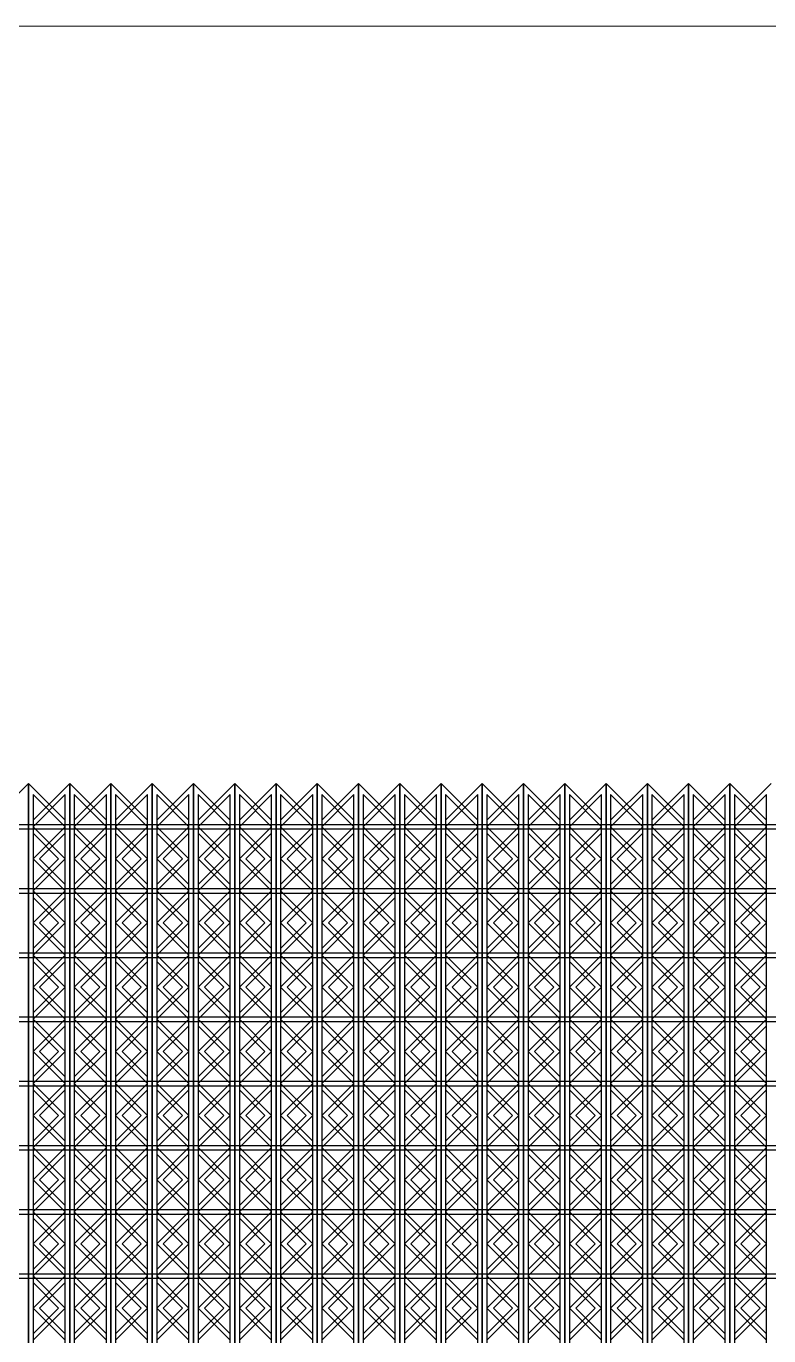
# Model space of a CAD drawing. Header units: millimetres. Extents: x 4404 to 35754, y 4815 to 12820.
# Drawn here: x 4818 to 5223, y 7310 to 8024 of the extents above; entities that cross this region are included whole.
import ezdxf

# ---------------------------------------------------------------- set-up
doc = ezdxf.new("R2010")
doc.units = ezdxf.units.MM
doc.layers.add('3d', color=220, linetype='Continuous')
doc.layers.add('naming', color=102, linetype='Continuous', lineweight=20)

msp = doc.modelspace()

# ---------------------------------------------------------------- linework, layer by layer
at = {"layer": '3d'}
for p, q in [((4819.3, 7611.56), (4819.3, 6654.49)), ((4819.3, 6654.49), (4819.3, 7611.56)), ((4821.8, 7605.53), (4821.8, 6660.53)), ((4839.3, 6660.47), (4839.3, 7605.53)), ((4841.8, 7611.56), (4841.8, 6654.49)), ((4841.8, 6654.49), (4841.8, 7611.56)), ((4844.3, 7605.53), (4844.3, 6660.53)), ((4861.8, 6660.47), (4861.8, 7605.53)), ((4864.3, 7611.56), (4864.3, 6654.49)), ((4864.3, 6654.49), (4864.3, 7611.56)), ((4866.8, 7605.53), (4866.8, 6660.53)), ((4884.3, 6660.47), (4884.3, 7605.53)), ((4886.8, 7611.56), (4886.8, 6654.49)), ((4886.8, 6654.49), (4886.8, 7611.56)), ((4889.3, 7605.53), (4889.3, 6660.53)), ((4906.8, 6660.47), (4906.8, 7605.53)), ((4909.3, 7611.56), (4909.3, 6654.49)), ((4909.3, 6654.49), (4909.3, 7611.56)), ((4911.8, 7605.53), (4911.8, 6660.53)), ((4929.3, 6660.47), (4929.3, 7605.53)), ((4931.8, 7611.56), (4931.8, 6654.49)), ((4931.8, 6654.49), (4931.8, 7611.56)), ((4934.3, 7605.53), (4934.3, 6660.53)), ((4951.8, 6660.47), (4951.8, 7605.53)), ((4954.3, 7611.56), (4954.3, 6654.49)), ((4954.3, 6654.49), (4954.3, 7611.56)), ((4956.8, 7605.53), (4956.8, 6660.53)), ((4974.3, 6660.47), (4974.3, 7605.53)), ((4976.8, 7611.56), (4976.8, 6654.49)), ((4976.8, 6654.49), (4976.8, 7611.56)), ((4979.3, 7605.53), (4979.3, 6660.53)), ((4996.8, 6660.47), (4996.8, 7605.53)), ((4999.3, 7611.56), (4999.3, 6654.49)), ((4999.3, 6654.49), (4999.3, 7611.56)), ((5001.8, 7605.53), (5001.8, 6660.53)), ((5019.3, 6660.47), (5019.3, 7605.53)), ((5021.8, 7611.56), (5021.8, 6654.49)), ((5021.8, 6654.49), (5021.8, 7611.56)), ((5024.3, 7605.53), (5024.3, 6660.53)), ((5041.8, 6660.47), (5041.8, 7605.53)), ((5044.3, 7611.56), (5044.3, 6654.49)), ((5044.3, 6654.49), (5044.3, 7611.56)), ((5046.8, 7605.53), (5046.8, 6660.53)), ((5064.3, 6660.47), (5064.3, 7605.53)), ((5066.8, 7611.56), (5066.8, 6654.49)), ((5066.8, 6654.49), (5066.8, 7611.56)), ((5069.3, 7605.53), (5069.3, 6660.53)), ((5086.8, 6660.47), (5086.8, 7605.53)), ((5089.3, 7611.56), (5089.3, 6654.49)), ((5089.3, 6654.49), (5089.3, 7611.56)), ((5091.8, 7605.53), (5091.8, 6660.53)), ((5109.3, 6660.47), (5109.3, 7605.53)), ((5111.8, 7611.56), (5111.8, 6654.49)), ((5111.8, 6654.49), (5111.8, 7611.56)), ((5114.3, 7605.53), (5114.3, 6660.53)), ((5131.8, 6660.47), (5131.8, 7605.53)), ((5134.3, 7611.56), (5134.3, 6654.49)), ((5134.3, 6654.49), (5134.3, 7611.56)), ((5136.8, 7605.53), (5136.8, 6660.53)), ((5154.3, 6660.47), (5154.3, 7605.53)), ((5156.8, 7611.56), (5156.8, 6654.49)), ((5156.8, 6654.49), (5156.8, 7611.56)), ((5159.3, 7605.53), (5159.3, 6660.53)), ((5176.8, 6660.47), (5176.8, 7605.53)), ((5179.3, 7611.56), (5179.3, 6654.49)), ((5179.3, 6654.49), (5179.3, 7611.56)), ((5181.8, 7605.53), (5181.8, 6660.53)), ((5199.3, 6660.47), (5199.3, 7605.53)), ((5201.8, 7611.56), (5201.8, 6654.49)), ((5201.8, 6654.49), (5201.8, 7611.56)), ((5204.3, 7605.53), (5204.3, 6660.53)), ((5221.8, 6660.47), (5221.8, 7605.53)), ((4664.3, 7589.27), (5764.3, 7589.27)), ((4664.3, 7586.77), (5764.3, 7586.77)), ((4664.3, 7554.27), (5764.3, 7554.27)), ((4664.3, 7551.77), (5764.3, 7551.77)), ((4664.3, 7519.27), (5764.3, 7519.27)), ((4664.3, 7519.27), (5764.3, 7519.27)), ((4664.3, 7516.77), (5764.3, 7516.77)), ((4664.3, 7484.27), (5764.3, 7484.27)), ((4664.3, 7484.27), (5764.3, 7484.27)), ((4664.3, 7481.77), (5764.3, 7481.77)), ((4664.3, 7449.27), (5764.3, 7449.27)), ((4664.3, 7449.27), (5764.3, 7449.27)), ((4664.3, 7446.77), (5764.3, 7446.77)), ((4664.3, 7446.77), (5764.3, 7446.77)), ((4664.3, 7414.27), (5764.3, 7414.27)), ((4664.3, 7411.77), (5764.3, 7411.77)), ((4664.3, 7379.27), (5764.3, 7379.27)), ((4664.3, 7376.77), (5764.3, 7376.77)), ((4664.3, 7344.27), (5764.3, 7344.27)), ((4664.3, 7341.77), (5764.3, 7341.77))]:
    msp.add_line(p, q, dxfattribs=at)
for points in [[(4819.3, 7611.56), (4799.3, 7591.56)], [(4819.3, 7611.56), (4839.3, 7591.56)], [(4841.8, 7611.56), (4821.8, 7591.56)], [(4821.8, 7605.53), (4839.3, 7588.03), (4821.8, 7570.53), (4839.3, 7553.03), (4821.8, 7535.53), (4839.3, 7518.03), (4821.8, 7500.53), (4839.3, 7483.03), (4821.8, 7465.53), (4839.3, 7448.03), (4821.8, 7430.53), (4839.3, 7413.03), (4821.8, 7395.53), (4839.3, 7378.03), (4821.8, 7360.53), (4839.3, 7343.03), (4821.8, 7325.53), (4839.3, 7308.03)], [(4839.3, 7605.53), (4821.8, 7588.03), (4839.3, 7570.53), (4821.8, 7553.03), (4839.3, 7535.53), (4821.8, 7518.03), (4839.3, 7500.53), (4821.8, 7483.03), (4839.3, 7465.53), (4821.8, 7448.03), (4839.3, 7430.53), (4821.8, 7413.03), (4839.3, 7395.53), (4821.8, 7378.03), (4839.3, 7360.53), (4821.8, 7343.03), (4839.3, 7325.53), (4821.8, 7308.03)], [(4841.8, 7611.56), (4861.8, 7591.56)], [(4864.3, 7611.56), (4844.3, 7591.56)], [(4844.3, 7605.53), (4861.8, 7588.03), (4844.3, 7570.53), (4861.8, 7553.03), (4844.3, 7535.53), (4861.8, 7518.03), (4844.3, 7500.53), (4861.8, 7483.03), (4844.3, 7465.53), (4861.8, 7448.03), (4844.3, 7430.53), (4861.8, 7413.03), (4844.3, 7395.53), (4861.8, 7378.03), (4844.3, 7360.53), (4861.8, 7343.03), (4844.3, 7325.53), (4861.8, 7308.03)], [(4861.8, 7605.53), (4844.3, 7588.03), (4861.8, 7570.53), (4844.3, 7553.03), (4861.8, 7535.53), (4844.3, 7518.03), (4861.8, 7500.53), (4844.3, 7483.03), (4861.8, 7465.53), (4844.3, 7448.03), (4861.8, 7430.53), (4844.3, 7413.03), (4861.8, 7395.53), (4844.3, 7378.03), (4861.8, 7360.53), (4844.3, 7343.03), (4861.8, 7325.53), (4844.3, 7308.03)], [(4864.3, 7611.56), (4884.3, 7591.56)], [(4886.8, 7611.56), (4866.8, 7591.56)], [(4866.8, 7605.53), (4884.3, 7588.03), (4866.8, 7570.53), (4884.3, 7553.03), (4866.8, 7535.53), (4884.3, 7518.03), (4866.8, 7500.53), (4884.3, 7483.03), (4866.8, 7465.53), (4884.3, 7448.03), (4866.8, 7430.53), (4884.3, 7413.03), (4866.8, 7395.53), (4884.3, 7378.03), (4866.8, 7360.53), (4884.3, 7343.03), (4866.8, 7325.53), (4884.3, 7308.03)], [(4884.3, 7605.53), (4866.8, 7588.03), (4884.3, 7570.53), (4866.8, 7553.03), (4884.3, 7535.53), (4866.8, 7518.03), (4884.3, 7500.53), (4866.8, 7483.03), (4884.3, 7465.53), (4866.8, 7448.03), (4884.3, 7430.53), (4866.8, 7413.03), (4884.3, 7395.53), (4866.8, 7378.03), (4884.3, 7360.53), (4866.8, 7343.03), (4884.3, 7325.53), (4866.8, 7308.03)], [(4886.8, 7611.56), (4906.8, 7591.56)], [(4909.3, 7611.56), (4889.3, 7591.56)], [(4889.3, 7605.53), (4906.8, 7588.03), (4889.3, 7570.53), (4906.8, 7553.03), (4889.3, 7535.53), (4906.8, 7518.03), (4889.3, 7500.53), (4906.8, 7483.03), (4889.3, 7465.53), (4906.8, 7448.03), (4889.3, 7430.53), (4906.8, 7413.03), (4889.3, 7395.53), (4906.8, 7378.03), (4889.3, 7360.53), (4906.8, 7343.03), (4889.3, 7325.53), (4906.8, 7308.03)], [(4906.8, 7605.53), (4889.3, 7588.03), (4906.8, 7570.53), (4889.3, 7553.03), (4906.8, 7535.53), (4889.3, 7518.03), (4906.8, 7500.53), (4889.3, 7483.03), (4906.8, 7465.53), (4889.3, 7448.03), (4906.8, 7430.53), (4889.3, 7413.03), (4906.8, 7395.53), (4889.3, 7378.03), (4906.8, 7360.53), (4889.3, 7343.03), (4906.8, 7325.53), (4889.3, 7308.03)], [(4909.3, 7611.56), (4929.3, 7591.56)], [(4931.8, 7611.56), (4911.8, 7591.56)], [(4911.8, 7605.53), (4929.3, 7588.03), (4911.8, 7570.53), (4929.3, 7553.03), (4911.8, 7535.53), (4929.3, 7518.03), (4911.8, 7500.53), (4929.3, 7483.03), (4911.8, 7465.53), (4929.3, 7448.03), (4911.8, 7430.53), (4929.3, 7413.03), (4911.8, 7395.53), (4929.3, 7378.03), (4911.8, 7360.53), (4929.3, 7343.03), (4911.8, 7325.53), (4929.3, 7308.03)], [(4929.3, 7605.53), (4911.8, 7588.03), (4929.3, 7570.53), (4911.8, 7553.03), (4929.3, 7535.53), (4911.8, 7518.03), (4929.3, 7500.53), (4911.8, 7483.03), (4929.3, 7465.53), (4911.8, 7448.03), (4929.3, 7430.53), (4911.8, 7413.03), (4929.3, 7395.53), (4911.8, 7378.03), (4929.3, 7360.53), (4911.8, 7343.03), (4929.3, 7325.53), (4911.8, 7308.03)], [(4931.8, 7611.56), (4951.8, 7591.56)], [(4954.3, 7611.56), (4934.3, 7591.56)], [(4934.3, 7605.53), (4951.8, 7588.03), (4934.3, 7570.53), (4951.8, 7553.03), (4934.3, 7535.53), (4951.8, 7518.03), (4934.3, 7500.53), (4951.8, 7483.03), (4934.3, 7465.53), (4951.8, 7448.03), (4934.3, 7430.53), (4951.8, 7413.03), (4934.3, 7395.53), (4951.8, 7378.03), (4934.3, 7360.53), (4951.8, 7343.03), (4934.3, 7325.53), (4951.8, 7308.03)], [(4951.8, 7605.53), (4934.3, 7588.03), (4951.8, 7570.53), (4934.3, 7553.03), (4951.8, 7535.53), (4934.3, 7518.03), (4951.8, 7500.53), (4934.3, 7483.03), (4951.8, 7465.53), (4934.3, 7448.03), (4951.8, 7430.53), (4934.3, 7413.03), (4951.8, 7395.53), (4934.3, 7378.03), (4951.8, 7360.53), (4934.3, 7343.03), (4951.8, 7325.53), (4934.3, 7308.03)], [(4954.3, 7611.56), (4974.3, 7591.56)], [(4976.8, 7611.56), (4956.8, 7591.56)], [(4956.8, 7605.53), (4974.3, 7588.03), (4956.8, 7570.53), (4974.3, 7553.03), (4956.8, 7535.53), (4974.3, 7518.03), (4956.8, 7500.53), (4974.3, 7483.03), (4956.8, 7465.53), (4974.3, 7448.03), (4956.8, 7430.53), (4974.3, 7413.03), (4956.8, 7395.53), (4974.3, 7378.03), (4956.8, 7360.53), (4974.3, 7343.03), (4956.8, 7325.53), (4974.3, 7308.03)], [(4974.3, 7605.53), (4956.8, 7588.03), (4974.3, 7570.53), (4956.8, 7553.03), (4974.3, 7535.53), (4956.8, 7518.03), (4974.3, 7500.53), (4956.8, 7483.03), (4974.3, 7465.53), (4956.8, 7448.03), (4974.3, 7430.53), (4956.8, 7413.03), (4974.3, 7395.53), (4956.8, 7378.03), (4974.3, 7360.53), (4956.8, 7343.03), (4974.3, 7325.53), (4956.8, 7308.03)], [(4976.8, 7611.56), (4996.8, 7591.56)], [(4999.3, 7611.56), (4979.3, 7591.56)], [(4979.3, 7605.53), (4996.8, 7588.03), (4979.3, 7570.53), (4996.8, 7553.03), (4979.3, 7535.53), (4996.8, 7518.03), (4979.3, 7500.53), (4996.8, 7483.03), (4979.3, 7465.53), (4996.8, 7448.03), (4979.3, 7430.53), (4996.8, 7413.03), (4979.3, 7395.53), (4996.8, 7378.03), (4979.3, 7360.53), (4996.8, 7343.03), (4979.3, 7325.53), (4996.8, 7308.03)], [(4996.8, 7605.53), (4979.3, 7588.03), (4996.8, 7570.53), (4979.3, 7553.03), (4996.8, 7535.53), (4979.3, 7518.03), (4996.8, 7500.53), (4979.3, 7483.03), (4996.8, 7465.53), (4979.3, 7448.03), (4996.8, 7430.53), (4979.3, 7413.03), (4996.8, 7395.53), (4979.3, 7378.03), (4996.8, 7360.53), (4979.3, 7343.03), (4996.8, 7325.53), (4979.3, 7308.03)], [(4999.3, 7611.56), (5019.3, 7591.56)], [(5021.8, 7611.56), (5001.8, 7591.56)], [(5001.8, 7605.53), (5019.3, 7588.03), (5001.8, 7570.53), (5019.3, 7553.03), (5001.8, 7535.53), (5019.3, 7518.03), (5001.8, 7500.53), (5019.3, 7483.03), (5001.8, 7465.53), (5019.3, 7448.03), (5001.8, 7430.53), (5019.3, 7413.03), (5001.8, 7395.53), (5019.3, 7378.03), (5001.8, 7360.53), (5019.3, 7343.03), (5001.8, 7325.53), (5019.3, 7308.03)], [(5019.3, 7605.53), (5001.8, 7588.03), (5019.3, 7570.53), (5001.8, 7553.03), (5019.3, 7535.53), (5001.8, 7518.03), (5019.3, 7500.53), (5001.8, 7483.03), (5019.3, 7465.53), (5001.8, 7448.03), (5019.3, 7430.53), (5001.8, 7413.03), (5019.3, 7395.53), (5001.8, 7378.03), (5019.3, 7360.53), (5001.8, 7343.03), (5019.3, 7325.53), (5001.8, 7308.03)], [(5021.8, 7611.56), (5041.8, 7591.56)], [(5044.3, 7611.56), (5024.3, 7591.56)], [(5024.3, 7605.53), (5041.8, 7588.03), (5024.3, 7570.53), (5041.8, 7553.03), (5024.3, 7535.53), (5041.8, 7518.03), (5024.3, 7500.53), (5041.8, 7483.03), (5024.3, 7465.53), (5041.8, 7448.03), (5024.3, 7430.53), (5041.8, 7413.03), (5024.3, 7395.53), (5041.8, 7378.03), (5024.3, 7360.53), (5041.8, 7343.03), (5024.3, 7325.53), (5041.8, 7308.03)], [(5041.8, 7605.53), (5024.3, 7588.03), (5041.8, 7570.53), (5024.3, 7553.03), (5041.8, 7535.53), (5024.3, 7518.03), (5041.8, 7500.53), (5024.3, 7483.03), (5041.8, 7465.53), (5024.3, 7448.03), (5041.8, 7430.53), (5024.3, 7413.03), (5041.8, 7395.53), (5024.3, 7378.03), (5041.8, 7360.53), (5024.3, 7343.03), (5041.8, 7325.53), (5024.3, 7308.03)], [(5044.3, 7611.56), (5064.3, 7591.56)], [(5066.8, 7611.56), (5046.8, 7591.56)], [(5046.8, 7605.53), (5064.3, 7588.03), (5046.8, 7570.53), (5064.3, 7553.03), (5046.8, 7535.53), (5064.3, 7518.03), (5046.8, 7500.53), (5064.3, 7483.03), (5046.8, 7465.53), (5064.3, 7448.03), (5046.8, 7430.53), (5064.3, 7413.03), (5046.8, 7395.53), (5064.3, 7378.03), (5046.8, 7360.53), (5064.3, 7343.03), (5046.8, 7325.53), (5064.3, 7308.03)], [(5064.3, 7605.53), (5046.8, 7588.03), (5064.3, 7570.53), (5046.8, 7553.03), (5064.3, 7535.53), (5046.8, 7518.03), (5064.3, 7500.53), (5046.8, 7483.03), (5064.3, 7465.53), (5046.8, 7448.03), (5064.3, 7430.53), (5046.8, 7413.03), (5064.3, 7395.53), (5046.8, 7378.03), (5064.3, 7360.53), (5046.8, 7343.03), (5064.3, 7325.53), (5046.8, 7308.03)], [(5066.8, 7611.56), (5086.8, 7591.56)], [(5089.3, 7611.56), (5069.3, 7591.56)], [(5069.3, 7605.53), (5086.8, 7588.03), (5069.3, 7570.53), (5086.8, 7553.03), (5069.3, 7535.53), (5086.8, 7518.03), (5069.3, 7500.53), (5086.8, 7483.03), (5069.3, 7465.53), (5086.8, 7448.03), (5069.3, 7430.53), (5086.8, 7413.03), (5069.3, 7395.53), (5086.8, 7378.03), (5069.3, 7360.53), (5086.8, 7343.03), (5069.3, 7325.53), (5086.8, 7308.03)], [(5086.8, 7605.53), (5069.3, 7588.03), (5086.8, 7570.53), (5069.3, 7553.03), (5086.8, 7535.53), (5069.3, 7518.03), (5086.8, 7500.53), (5069.3, 7483.03), (5086.8, 7465.53), (5069.3, 7448.03), (5086.8, 7430.53), (5069.3, 7413.03), (5086.8, 7395.53), (5069.3, 7378.03), (5086.8, 7360.53), (5069.3, 7343.03), (5086.8, 7325.53), (5069.3, 7308.03)], [(5089.3, 7611.56), (5109.3, 7591.56)], [(5111.8, 7611.56), (5091.8, 7591.56)], [(5091.8, 7605.53), (5109.3, 7588.03), (5091.8, 7570.53), (5109.3, 7553.03), (5091.8, 7535.53), (5109.3, 7518.03), (5091.8, 7500.53), (5109.3, 7483.03), (5091.8, 7465.53), (5109.3, 7448.03), (5091.8, 7430.53), (5109.3, 7413.03), (5091.8, 7395.53), (5109.3, 7378.03), (5091.8, 7360.53), (5109.3, 7343.03), (5091.8, 7325.53), (5109.3, 7308.03)], [(5109.3, 7605.53), (5091.8, 7588.03), (5109.3, 7570.53), (5091.8, 7553.03), (5109.3, 7535.53), (5091.8, 7518.03), (5109.3, 7500.53), (5091.8, 7483.03), (5109.3, 7465.53), (5091.8, 7448.03), (5109.3, 7430.53), (5091.8, 7413.03), (5109.3, 7395.53), (5091.8, 7378.03), (5109.3, 7360.53), (5091.8, 7343.03), (5109.3, 7325.53), (5091.8, 7308.03)], [(5111.8, 7611.56), (5131.8, 7591.56)], [(5134.3, 7611.56), (5114.3, 7591.56)], [(5114.3, 7605.53), (5131.8, 7588.03), (5114.3, 7570.53), (5131.8, 7553.03), (5114.3, 7535.53), (5131.8, 7518.03), (5114.3, 7500.53), (5131.8, 7483.03), (5114.3, 7465.53), (5131.8, 7448.03), (5114.3, 7430.53), (5131.8, 7413.03), (5114.3, 7395.53), (5131.8, 7378.03), (5114.3, 7360.53), (5131.8, 7343.03), (5114.3, 7325.53), (5131.8, 7308.03)], [(5131.8, 7605.53), (5114.3, 7588.03), (5131.8, 7570.53), (5114.3, 7553.03), (5131.8, 7535.53), (5114.3, 7518.03), (5131.8, 7500.53), (5114.3, 7483.03), (5131.8, 7465.53), (5114.3, 7448.03), (5131.8, 7430.53), (5114.3, 7413.03), (5131.8, 7395.53), (5114.3, 7378.03), (5131.8, 7360.53), (5114.3, 7343.03), (5131.8, 7325.53), (5114.3, 7308.03)], [(5134.3, 7611.56), (5154.3, 7591.56)], [(5156.8, 7611.56), (5136.8, 7591.56)], [(5136.8, 7605.53), (5154.3, 7588.03), (5136.8, 7570.53), (5154.3, 7553.03), (5136.8, 7535.53), (5154.3, 7518.03), (5136.8, 7500.53), (5154.3, 7483.03), (5136.8, 7465.53), (5154.3, 7448.03), (5136.8, 7430.53), (5154.3, 7413.03), (5136.8, 7395.53), (5154.3, 7378.03), (5136.8, 7360.53), (5154.3, 7343.03), (5136.8, 7325.53), (5154.3, 7308.03)], [(5154.3, 7605.53), (5136.8, 7588.03), (5154.3, 7570.53), (5136.8, 7553.03), (5154.3, 7535.53), (5136.8, 7518.03), (5154.3, 7500.53), (5136.8, 7483.03), (5154.3, 7465.53), (5136.8, 7448.03), (5154.3, 7430.53), (5136.8, 7413.03), (5154.3, 7395.53), (5136.8, 7378.03), (5154.3, 7360.53), (5136.8, 7343.03), (5154.3, 7325.53), (5136.8, 7308.03)], [(5156.8, 7611.56), (5176.8, 7591.56)], [(5179.3, 7611.56), (5159.3, 7591.56)], [(5159.3, 7605.53), (5176.8, 7588.03), (5159.3, 7570.53), (5176.8, 7553.03), (5159.3, 7535.53), (5176.8, 7518.03), (5159.3, 7500.53), (5176.8, 7483.03), (5159.3, 7465.53), (5176.8, 7448.03), (5159.3, 7430.53), (5176.8, 7413.03), (5159.3, 7395.53), (5176.8, 7378.03), (5159.3, 7360.53), (5176.8, 7343.03), (5159.3, 7325.53), (5176.8, 7308.03)], [(5176.8, 7605.53), (5159.3, 7588.03), (5176.8, 7570.53), (5159.3, 7553.03), (5176.8, 7535.53), (5159.3, 7518.03), (5176.8, 7500.53), (5159.3, 7483.03), (5176.8, 7465.53), (5159.3, 7448.03), (5176.8, 7430.53), (5159.3, 7413.03), (5176.8, 7395.53), (5159.3, 7378.03), (5176.8, 7360.53), (5159.3, 7343.03), (5176.8, 7325.53), (5159.3, 7308.03)], [(5179.3, 7611.56), (5199.3, 7591.56)], [(5201.8, 7611.56), (5181.8, 7591.56)], [(5181.8, 7605.53), (5199.3, 7588.03), (5181.8, 7570.53), (5199.3, 7553.03), (5181.8, 7535.53), (5199.3, 7518.03), (5181.8, 7500.53), (5199.3, 7483.03), (5181.8, 7465.53), (5199.3, 7448.03), (5181.8, 7430.53), (5199.3, 7413.03), (5181.8, 7395.53), (5199.3, 7378.03), (5181.8, 7360.53), (5199.3, 7343.03), (5181.8, 7325.53), (5199.3, 7308.03)], [(5199.3, 7605.53), (5181.8, 7588.03), (5199.3, 7570.53), (5181.8, 7553.03), (5199.3, 7535.53), (5181.8, 7518.03), (5199.3, 7500.53), (5181.8, 7483.03), (5199.3, 7465.53), (5181.8, 7448.03), (5199.3, 7430.53), (5181.8, 7413.03), (5199.3, 7395.53), (5181.8, 7378.03), (5199.3, 7360.53), (5181.8, 7343.03), (5199.3, 7325.53), (5181.8, 7308.03)], [(5201.8, 7611.56), (5221.8, 7591.56)], [(5224.3, 7611.56), (5204.3, 7591.56)], [(5204.3, 7605.53), (5221.8, 7588.03), (5204.3, 7570.53), (5221.8, 7553.03), (5204.3, 7535.53), (5221.8, 7518.03), (5204.3, 7500.53), (5221.8, 7483.03), (5204.3, 7465.53), (5221.8, 7448.03), (5204.3, 7430.53), (5221.8, 7413.03), (5204.3, 7395.53), (5221.8, 7378.03), (5204.3, 7360.53), (5221.8, 7343.03), (5204.3, 7325.53), (5221.8, 7308.03)], [(5221.8, 7605.53), (5204.3, 7588.03), (5221.8, 7570.53), (5204.3, 7553.03), (5221.8, 7535.53), (5204.3, 7518.03), (5221.8, 7500.53), (5204.3, 7483.03), (5221.8, 7465.53), (5204.3, 7448.03), (5221.8, 7430.53), (5204.3, 7413.03), (5221.8, 7395.53), (5204.3, 7378.03), (5221.8, 7360.53), (5204.3, 7343.03), (5221.8, 7325.53), (5204.3, 7308.03)], [(4821.8, 7584.49), (4835.76, 7570.53), (4821.8, 7556.56)], [(4839.3, 7584.49), (4825.34, 7570.53), (4839.3, 7556.56)], [(4844.3, 7584.49), (4858.26, 7570.53), (4844.3, 7556.56)], [(4861.8, 7584.49), (4847.84, 7570.53), (4861.8, 7556.56)], [(4866.8, 7584.49), (4880.76, 7570.53), (4866.8, 7556.56)], [(4884.3, 7584.49), (4870.34, 7570.53), (4884.3, 7556.56)], [(4889.3, 7584.49), (4903.26, 7570.53), (4889.3, 7556.56)], [(4906.8, 7584.49), (4892.84, 7570.53), (4906.8, 7556.56)], [(4911.8, 7584.49), (4925.76, 7570.53), (4911.8, 7556.56)], [(4929.3, 7584.49), (4915.34, 7570.53), (4929.3, 7556.56)], [(4934.3, 7584.49), (4948.26, 7570.53), (4934.3, 7556.56)], [(4951.8, 7584.49), (4937.84, 7570.53), (4951.8, 7556.56)], [(4956.8, 7584.49), (4970.76, 7570.53), (4956.8, 7556.56)], [(4974.3, 7584.49), (4960.34, 7570.53), (4974.3, 7556.56)], [(4979.3, 7584.49), (4993.26, 7570.53), (4979.3, 7556.56)], [(4996.8, 7584.49), (4982.84, 7570.53), (4996.8, 7556.56)], [(5001.8, 7584.49), (5015.76, 7570.53), (5001.8, 7556.56)], [(5019.3, 7584.49), (5005.34, 7570.53), (5019.3, 7556.56)], [(5024.3, 7584.49), (5038.26, 7570.53), (5024.3, 7556.56)], [(5041.8, 7584.49), (5027.84, 7570.53), (5041.8, 7556.56)], [(5046.8, 7584.49), (5060.76, 7570.53), (5046.8, 7556.56)], [(5064.3, 7584.49), (5050.34, 7570.53), (5064.3, 7556.56)], [(5069.3, 7584.49), (5083.26, 7570.53), (5069.3, 7556.56)], [(5086.8, 7584.49), (5072.84, 7570.53), (5086.8, 7556.56)], [(5091.8, 7584.49), (5105.76, 7570.53), (5091.8, 7556.56)], [(5109.3, 7584.49), (5095.34, 7570.53), (5109.3, 7556.56)], [(5114.3, 7584.49), (5128.26, 7570.53), (5114.3, 7556.56)], [(5131.8, 7584.49), (5117.84, 7570.53), (5131.8, 7556.56)], [(5136.8, 7584.49), (5150.76, 7570.53), (5136.8, 7556.56)], [(5154.3, 7584.49), (5140.34, 7570.53), (5154.3, 7556.56)], [(5159.3, 7584.49), (5173.26, 7570.53), (5159.3, 7556.56)], [(5176.8, 7584.49), (5162.84, 7570.53), (5176.8, 7556.56)], [(5181.8, 7584.49), (5195.76, 7570.53), (5181.8, 7556.56)], [(5199.3, 7584.49), (5185.34, 7570.53), (5199.3, 7556.56)], [(5204.3, 7584.49), (5218.26, 7570.53), (5204.3, 7556.56)], [(5221.8, 7584.49), (5207.84, 7570.53), (5221.8, 7556.56)], [(4821.8, 7549.49), (4835.76, 7535.53), (4821.8, 7521.56)], [(4839.3, 7549.49), (4825.34, 7535.53), (4839.3, 7521.56)], [(4844.3, 7549.49), (4858.26, 7535.53), (4844.3, 7521.56)], [(4861.8, 7549.49), (4847.84, 7535.53), (4861.8, 7521.56)], [(4866.8, 7549.49), (4880.76, 7535.53), (4866.8, 7521.56)], [(4884.3, 7549.49), (4870.34, 7535.53), (4884.3, 7521.56)], [(4889.3, 7549.49), (4903.26, 7535.53), (4889.3, 7521.56)], [(4906.8, 7549.49), (4892.84, 7535.53), (4906.8, 7521.56)], [(4911.8, 7549.49), (4925.76, 7535.53), (4911.8, 7521.56)], [(4929.3, 7549.49), (4915.34, 7535.53), (4929.3, 7521.56)], [(4934.3, 7549.49), (4948.26, 7535.53), (4934.3, 7521.56)], [(4951.8, 7549.49), (4937.84, 7535.53), (4951.8, 7521.56)], [(4956.8, 7549.49), (4970.76, 7535.53), (4956.8, 7521.56)], [(4974.3, 7549.49), (4960.34, 7535.53), (4974.3, 7521.56)], [(4979.3, 7549.49), (4993.26, 7535.53), (4979.3, 7521.56)], [(4996.8, 7549.49), (4982.84, 7535.53), (4996.8, 7521.56)], [(5001.8, 7549.49), (5015.76, 7535.53), (5001.8, 7521.56)], [(5019.3, 7549.49), (5005.34, 7535.53), (5019.3, 7521.56)], [(5024.3, 7549.49), (5038.26, 7535.53), (5024.3, 7521.56)], [(5041.8, 7549.49), (5027.84, 7535.53), (5041.8, 7521.56)], [(5046.8, 7549.49), (5060.76, 7535.53), (5046.8, 7521.56)], [(5064.3, 7549.49), (5050.34, 7535.53), (5064.3, 7521.56)], [(5069.3, 7549.49), (5083.26, 7535.53), (5069.3, 7521.56)], [(5086.8, 7549.49), (5072.84, 7535.53), (5086.8, 7521.56)], [(5091.8, 7549.49), (5105.76, 7535.53), (5091.8, 7521.56)], [(5109.3, 7549.49), (5095.34, 7535.53), (5109.3, 7521.56)], [(5114.3, 7549.49), (5128.26, 7535.53), (5114.3, 7521.56)], [(5131.8, 7549.49), (5117.84, 7535.53), (5131.8, 7521.56)], [(5136.8, 7549.49), (5150.76, 7535.53), (5136.8, 7521.56)], [(5154.3, 7549.49), (5140.34, 7535.53), (5154.3, 7521.56)], [(5159.3, 7549.49), (5173.26, 7535.53), (5159.3, 7521.56)], [(5176.8, 7549.49), (5162.84, 7535.53), (5176.8, 7521.56)], [(5181.8, 7549.49), (5195.76, 7535.53), (5181.8, 7521.56)], [(5199.3, 7549.49), (5185.34, 7535.53), (5199.3, 7521.56)], [(5204.3, 7549.49), (5218.26, 7535.53), (5204.3, 7521.56)], [(5221.8, 7549.49), (5207.84, 7535.53), (5221.8, 7521.56)], [(4821.8, 7514.49), (4835.76, 7500.53), (4821.8, 7486.56)], [(4839.3, 7514.49), (4825.34, 7500.53), (4839.3, 7486.56)], [(4844.3, 7514.49), (4858.26, 7500.53), (4844.3, 7486.56)], [(4861.8, 7514.49), (4847.84, 7500.53), (4861.8, 7486.56)], [(4866.8, 7514.49), (4880.76, 7500.53), (4866.8, 7486.56)], [(4884.3, 7514.49), (4870.34, 7500.53), (4884.3, 7486.56)], [(4889.3, 7514.49), (4903.26, 7500.53), (4889.3, 7486.56)], [(4906.8, 7514.49), (4892.84, 7500.53), (4906.8, 7486.56)], [(4911.8, 7514.49), (4925.76, 7500.53), (4911.8, 7486.56)], [(4929.3, 7514.49), (4915.34, 7500.53), (4929.3, 7486.56)], [(4934.3, 7514.49), (4948.26, 7500.53), (4934.3, 7486.56)], [(4951.8, 7514.49), (4937.84, 7500.53), (4951.8, 7486.56)], [(4956.8, 7514.49), (4970.76, 7500.53), (4956.8, 7486.56)], [(4974.3, 7514.49), (4960.34, 7500.53), (4974.3, 7486.56)], [(4979.3, 7514.49), (4993.26, 7500.53), (4979.3, 7486.56)], [(4996.8, 7514.49), (4982.84, 7500.53), (4996.8, 7486.56)], [(5001.8, 7514.49), (5015.76, 7500.53), (5001.8, 7486.56)], [(5019.3, 7514.49), (5005.34, 7500.53), (5019.3, 7486.56)], [(5024.3, 7514.49), (5038.26, 7500.53), (5024.3, 7486.56)], [(5041.8, 7514.49), (5027.84, 7500.53), (5041.8, 7486.56)], [(5046.8, 7514.49), (5060.76, 7500.53), (5046.8, 7486.56)], [(5064.3, 7514.49), (5050.34, 7500.53), (5064.3, 7486.56)], [(5069.3, 7514.49), (5083.26, 7500.53), (5069.3, 7486.56)], [(5086.8, 7514.49), (5072.84, 7500.53), (5086.8, 7486.56)], [(5091.8, 7514.49), (5105.76, 7500.53), (5091.8, 7486.56)], [(5109.3, 7514.49), (5095.34, 7500.53), (5109.3, 7486.56)], [(5114.3, 7514.49), (5128.26, 7500.53), (5114.3, 7486.56)], [(5131.8, 7514.49), (5117.84, 7500.53), (5131.8, 7486.56)], [(5136.8, 7514.49), (5150.76, 7500.53), (5136.8, 7486.56)], [(5154.3, 7514.49), (5140.34, 7500.53), (5154.3, 7486.56)], [(5159.3, 7514.49), (5173.26, 7500.53), (5159.3, 7486.56)], [(5176.8, 7514.49), (5162.84, 7500.53), (5176.8, 7486.56)], [(5181.8, 7514.49), (5195.76, 7500.53), (5181.8, 7486.56)], [(5199.3, 7514.49), (5185.34, 7500.53), (5199.3, 7486.56)], [(5204.3, 7514.49), (5218.26, 7500.53), (5204.3, 7486.56)], [(5221.8, 7514.49), (5207.84, 7500.53), (5221.8, 7486.56)], [(4821.8, 7479.49), (4835.76, 7465.53), (4821.8, 7451.56)], [(4839.3, 7479.49), (4825.34, 7465.53), (4839.3, 7451.56)], [(4844.3, 7479.49), (4858.26, 7465.53), (4844.3, 7451.56)], [(4861.8, 7479.49), (4847.84, 7465.53), (4861.8, 7451.56)], [(4866.8, 7479.49), (4880.76, 7465.53), (4866.8, 7451.56)], [(4884.3, 7479.49), (4870.34, 7465.53), (4884.3, 7451.56)], [(4889.3, 7479.49), (4903.26, 7465.53), (4889.3, 7451.56)], [(4906.8, 7479.49), (4892.84, 7465.53), (4906.8, 7451.56)], [(4911.8, 7479.49), (4925.76, 7465.53), (4911.8, 7451.56)], [(4929.3, 7479.49), (4915.34, 7465.53), (4929.3, 7451.56)], [(4934.3, 7479.49), (4948.26, 7465.53), (4934.3, 7451.56)], [(4951.8, 7479.49), (4937.84, 7465.53), (4951.8, 7451.56)], [(4956.8, 7479.49), (4970.76, 7465.53), (4956.8, 7451.56)], [(4974.3, 7479.49), (4960.34, 7465.53), (4974.3, 7451.56)], [(4979.3, 7479.49), (4993.26, 7465.53), (4979.3, 7451.56)], [(4996.8, 7479.49), (4982.84, 7465.53), (4996.8, 7451.56)], [(5001.8, 7479.49), (5015.76, 7465.53), (5001.8, 7451.56)], [(5019.3, 7479.49), (5005.34, 7465.53), (5019.3, 7451.56)], [(5024.3, 7479.49), (5038.26, 7465.53), (5024.3, 7451.56)], [(5041.8, 7479.49), (5027.84, 7465.53), (5041.8, 7451.56)], [(5046.8, 7479.49), (5060.76, 7465.53), (5046.8, 7451.56)], [(5064.3, 7479.49), (5050.34, 7465.53), (5064.3, 7451.56)], [(5069.3, 7479.49), (5083.26, 7465.53), (5069.3, 7451.56)], [(5086.8, 7479.49), (5072.84, 7465.53), (5086.8, 7451.56)], [(5091.8, 7479.49), (5105.76, 7465.53), (5091.8, 7451.56)], [(5109.3, 7479.49), (5095.34, 7465.53), (5109.3, 7451.56)], [(5114.3, 7479.49), (5128.26, 7465.53), (5114.3, 7451.56)], [(5131.8, 7479.49), (5117.84, 7465.53), (5131.8, 7451.56)], [(5136.8, 7479.49), (5150.76, 7465.53), (5136.8, 7451.56)], [(5154.3, 7479.49), (5140.34, 7465.53), (5154.3, 7451.56)], [(5159.3, 7479.49), (5173.26, 7465.53), (5159.3, 7451.56)], [(5176.8, 7479.49), (5162.84, 7465.53), (5176.8, 7451.56)], [(5181.8, 7479.49), (5195.76, 7465.53), (5181.8, 7451.56)], [(5199.3, 7479.49), (5185.34, 7465.53), (5199.3, 7451.56)], [(5204.3, 7479.49), (5218.26, 7465.53), (5204.3, 7451.56)], [(5221.8, 7479.49), (5207.84, 7465.53), (5221.8, 7451.56)], [(4821.8, 7444.49), (4835.76, 7430.53), (4821.8, 7416.56)], [(4839.3, 7444.49), (4825.34, 7430.53), (4839.3, 7416.56)], [(4844.3, 7444.49), (4858.26, 7430.53), (4844.3, 7416.56)], [(4861.8, 7444.49), (4847.84, 7430.53), (4861.8, 7416.56)], [(4866.8, 7444.49), (4880.76, 7430.53), (4866.8, 7416.56)], [(4884.3, 7444.49), (4870.34, 7430.53), (4884.3, 7416.56)], [(4889.3, 7444.49), (4903.26, 7430.53), (4889.3, 7416.56)], [(4906.8, 7444.49), (4892.84, 7430.53), (4906.8, 7416.56)], [(4911.8, 7444.49), (4925.76, 7430.53), (4911.8, 7416.56)], [(4929.3, 7444.49), (4915.34, 7430.53), (4929.3, 7416.56)], [(4934.3, 7444.49), (4948.26, 7430.53), (4934.3, 7416.56)], [(4951.8, 7444.49), (4937.84, 7430.53), (4951.8, 7416.56)], [(4956.8, 7444.49), (4970.76, 7430.53), (4956.8, 7416.56)], [(4974.3, 7444.49), (4960.34, 7430.53), (4974.3, 7416.56)], [(4979.3, 7444.49), (4993.26, 7430.53), (4979.3, 7416.56)], [(4996.8, 7444.49), (4982.84, 7430.53), (4996.8, 7416.56)], [(5001.8, 7444.49), (5015.76, 7430.53), (5001.8, 7416.56)], [(5019.3, 7444.49), (5005.34, 7430.53), (5019.3, 7416.56)], [(5024.3, 7444.49), (5038.26, 7430.53), (5024.3, 7416.56)], [(5041.8, 7444.49), (5027.84, 7430.53), (5041.8, 7416.56)], [(5046.8, 7444.49), (5060.76, 7430.53), (5046.8, 7416.56)], [(5064.3, 7444.49), (5050.34, 7430.53), (5064.3, 7416.56)], [(5069.3, 7444.49), (5083.26, 7430.53), (5069.3, 7416.56)], [(5086.8, 7444.49), (5072.84, 7430.53), (5086.8, 7416.56)], [(5091.8, 7444.49), (5105.76, 7430.53), (5091.8, 7416.56)], [(5109.3, 7444.49), (5095.34, 7430.53), (5109.3, 7416.56)], [(5114.3, 7444.49), (5128.26, 7430.53), (5114.3, 7416.56)], [(5131.8, 7444.49), (5117.84, 7430.53), (5131.8, 7416.56)], [(5136.8, 7444.49), (5150.76, 7430.53), (5136.8, 7416.56)], [(5154.3, 7444.49), (5140.34, 7430.53), (5154.3, 7416.56)], [(5159.3, 7444.49), (5173.26, 7430.53), (5159.3, 7416.56)], [(5176.8, 7444.49), (5162.84, 7430.53), (5176.8, 7416.56)], [(5181.8, 7444.49), (5195.76, 7430.53), (5181.8, 7416.56)], [(5199.3, 7444.49), (5185.34, 7430.53), (5199.3, 7416.56)], [(5204.3, 7444.49), (5218.26, 7430.53), (5204.3, 7416.56)], [(5221.8, 7444.49), (5207.84, 7430.53), (5221.8, 7416.56)], [(4821.8, 7409.49), (4835.76, 7395.53), (4821.8, 7381.56)], [(4839.3, 7409.49), (4825.34, 7395.53), (4839.3, 7381.56)], [(4844.3, 7409.49), (4858.26, 7395.53), (4844.3, 7381.56)], [(4861.8, 7409.49), (4847.84, 7395.53), (4861.8, 7381.56)], [(4866.8, 7409.49), (4880.76, 7395.53), (4866.8, 7381.56)], [(4884.3, 7409.49), (4870.34, 7395.53), (4884.3, 7381.56)], [(4889.3, 7409.49), (4903.26, 7395.53), (4889.3, 7381.56)], [(4906.8, 7409.49), (4892.84, 7395.53), (4906.8, 7381.56)], [(4911.8, 7409.49), (4925.76, 7395.53), (4911.8, 7381.56)], [(4929.3, 7409.49), (4915.34, 7395.53), (4929.3, 7381.56)], [(4934.3, 7409.49), (4948.26, 7395.53), (4934.3, 7381.56)], [(4951.8, 7409.49), (4937.84, 7395.53), (4951.8, 7381.56)], [(4956.8, 7409.49), (4970.76, 7395.53), (4956.8, 7381.56)], [(4974.3, 7409.49), (4960.34, 7395.53), (4974.3, 7381.56)], [(4979.3, 7409.49), (4993.26, 7395.53), (4979.3, 7381.56)], [(4996.8, 7409.49), (4982.84, 7395.53), (4996.8, 7381.56)], [(5001.8, 7409.49), (5015.76, 7395.53), (5001.8, 7381.56)], [(5019.3, 7409.49), (5005.34, 7395.53), (5019.3, 7381.56)], [(5024.3, 7409.49), (5038.26, 7395.53), (5024.3, 7381.56)], [(5041.8, 7409.49), (5027.84, 7395.53), (5041.8, 7381.56)], [(5046.8, 7409.49), (5060.76, 7395.53), (5046.8, 7381.56)], [(5064.3, 7409.49), (5050.34, 7395.53), (5064.3, 7381.56)], [(5069.3, 7409.49), (5083.26, 7395.53), (5069.3, 7381.56)], [(5086.8, 7409.49), (5072.84, 7395.53), (5086.8, 7381.56)], [(5091.8, 7409.49), (5105.76, 7395.53), (5091.8, 7381.56)], [(5109.3, 7409.49), (5095.34, 7395.53), (5109.3, 7381.56)], [(5114.3, 7409.49), (5128.26, 7395.53), (5114.3, 7381.56)], [(5131.8, 7409.49), (5117.84, 7395.53), (5131.8, 7381.56)], [(5136.8, 7409.49), (5150.76, 7395.53), (5136.8, 7381.56)], [(5154.3, 7409.49), (5140.34, 7395.53), (5154.3, 7381.56)], [(5159.3, 7409.49), (5173.26, 7395.53), (5159.3, 7381.56)], [(5176.8, 7409.49), (5162.84, 7395.53), (5176.8, 7381.56)], [(5181.8, 7409.49), (5195.76, 7395.53), (5181.8, 7381.56)], [(5199.3, 7409.49), (5185.34, 7395.53), (5199.3, 7381.56)], [(5204.3, 7409.49), (5218.26, 7395.53), (5204.3, 7381.56)], [(5221.8, 7409.49), (5207.84, 7395.53), (5221.8, 7381.56)], [(4821.8, 7374.49), (4835.76, 7360.53), (4821.8, 7346.56)], [(4839.3, 7374.49), (4825.34, 7360.53), (4839.3, 7346.56)], [(4844.3, 7374.49), (4858.26, 7360.53), (4844.3, 7346.56)], [(4861.8, 7374.49), (4847.84, 7360.53), (4861.8, 7346.56)], [(4866.8, 7374.49), (4880.76, 7360.53), (4866.8, 7346.56)], [(4884.3, 7374.49), (4870.34, 7360.53), (4884.3, 7346.56)], [(4889.3, 7374.49), (4903.26, 7360.53), (4889.3, 7346.56)], [(4906.8, 7374.49), (4892.84, 7360.53), (4906.8, 7346.56)], [(4911.8, 7374.49), (4925.76, 7360.53), (4911.8, 7346.56)], [(4929.3, 7374.49), (4915.34, 7360.53), (4929.3, 7346.56)], [(4934.3, 7374.49), (4948.26, 7360.53), (4934.3, 7346.56)], [(4951.8, 7374.49), (4937.84, 7360.53), (4951.8, 7346.56)], [(4956.8, 7374.49), (4970.76, 7360.53), (4956.8, 7346.56)], [(4974.3, 7374.49), (4960.34, 7360.53), (4974.3, 7346.56)], [(4979.3, 7374.49), (4993.26, 7360.53), (4979.3, 7346.56)], [(4996.8, 7374.49), (4982.84, 7360.53), (4996.8, 7346.56)], [(5001.8, 7374.49), (5015.76, 7360.53), (5001.8, 7346.56)], [(5019.3, 7374.49), (5005.34, 7360.53), (5019.3, 7346.56)], [(5024.3, 7374.49), (5038.26, 7360.53), (5024.3, 7346.56)], [(5041.8, 7374.49), (5027.84, 7360.53), (5041.8, 7346.56)], [(5046.8, 7374.49), (5060.76, 7360.53), (5046.8, 7346.56)], [(5064.3, 7374.49), (5050.34, 7360.53), (5064.3, 7346.56)], [(5069.3, 7374.49), (5083.26, 7360.53), (5069.3, 7346.56)], [(5086.8, 7374.49), (5072.84, 7360.53), (5086.8, 7346.56)], [(5091.8, 7374.49), (5105.76, 7360.53), (5091.8, 7346.56)], [(5109.3, 7374.49), (5095.34, 7360.53), (5109.3, 7346.56)], [(5114.3, 7374.49), (5128.26, 7360.53), (5114.3, 7346.56)], [(5131.8, 7374.49), (5117.84, 7360.53), (5131.8, 7346.56)], [(5136.8, 7374.49), (5150.76, 7360.53), (5136.8, 7346.56)], [(5154.3, 7374.49), (5140.34, 7360.53), (5154.3, 7346.56)], [(5159.3, 7374.49), (5173.26, 7360.53), (5159.3, 7346.56)], [(5176.8, 7374.49), (5162.84, 7360.53), (5176.8, 7346.56)], [(5181.8, 7374.49), (5195.76, 7360.53), (5181.8, 7346.56)], [(5199.3, 7374.49), (5185.34, 7360.53), (5199.3, 7346.56)], [(5204.3, 7374.49), (5218.26, 7360.53), (5204.3, 7346.56)], [(5221.8, 7374.49), (5207.84, 7360.53), (5221.8, 7346.56)], [(4821.8, 7339.49), (4835.76, 7325.53), (4821.8, 7311.56)], [(4839.3, 7339.49), (4825.34, 7325.53), (4839.3, 7311.56)], [(4844.3, 7339.49), (4858.26, 7325.53), (4844.3, 7311.56)], [(4861.8, 7339.49), (4847.84, 7325.53), (4861.8, 7311.56)], [(4866.8, 7339.49), (4880.76, 7325.53), (4866.8, 7311.56)], [(4884.3, 7339.49), (4870.34, 7325.53), (4884.3, 7311.56)], [(4889.3, 7339.49), (4903.26, 7325.53), (4889.3, 7311.56)], [(4906.8, 7339.49), (4892.84, 7325.53), (4906.8, 7311.56)], [(4911.8, 7339.49), (4925.76, 7325.53), (4911.8, 7311.56)], [(4929.3, 7339.49), (4915.34, 7325.53), (4929.3, 7311.56)], [(4934.3, 7339.49), (4948.26, 7325.53), (4934.3, 7311.56)], [(4951.8, 7339.49), (4937.84, 7325.53), (4951.8, 7311.56)], [(4956.8, 7339.49), (4970.76, 7325.53), (4956.8, 7311.56)], [(4974.3, 7339.49), (4960.34, 7325.53), (4974.3, 7311.56)], [(4979.3, 7339.49), (4993.26, 7325.53), (4979.3, 7311.56)], [(4996.8, 7339.49), (4982.84, 7325.53), (4996.8, 7311.56)], [(5001.8, 7339.49), (5015.76, 7325.53), (5001.8, 7311.56)], [(5019.3, 7339.49), (5005.34, 7325.53), (5019.3, 7311.56)], [(5024.3, 7339.49), (5038.26, 7325.53), (5024.3, 7311.56)], [(5041.8, 7339.49), (5027.84, 7325.53), (5041.8, 7311.56)], [(5046.8, 7339.49), (5060.76, 7325.53), (5046.8, 7311.56)], [(5064.3, 7339.49), (5050.34, 7325.53), (5064.3, 7311.56)], [(5069.3, 7339.49), (5083.26, 7325.53), (5069.3, 7311.56)], [(5086.8, 7339.49), (5072.84, 7325.53), (5086.8, 7311.56)], [(5091.8, 7339.49), (5105.76, 7325.53), (5091.8, 7311.56)], [(5109.3, 7339.49), (5095.34, 7325.53), (5109.3, 7311.56)], [(5114.3, 7339.49), (5128.26, 7325.53), (5114.3, 7311.56)], [(5131.8, 7339.49), (5117.84, 7325.53), (5131.8, 7311.56)], [(5136.8, 7339.49), (5150.76, 7325.53), (5136.8, 7311.56)], [(5154.3, 7339.49), (5140.34, 7325.53), (5154.3, 7311.56)], [(5159.3, 7339.49), (5173.26, 7325.53), (5159.3, 7311.56)], [(5176.8, 7339.49), (5162.84, 7325.53), (5176.8, 7311.56)], [(5181.8, 7339.49), (5195.76, 7325.53), (5181.8, 7311.56)], [(5199.3, 7339.49), (5185.34, 7325.53), (5199.3, 7311.56)], [(5204.3, 7339.49), (5218.26, 7325.53), (5204.3, 7311.56)], [(5221.8, 7339.49), (5207.84, 7325.53), (5221.8, 7311.56)]]:
    msp.add_lwpolyline(points, dxfattribs=at)
at = {"layer": 'naming'}
msp.add_lwpolyline([(4403.6, 8024.5), (6026.1, 8024.5), (6026.1, 4997.4), (4403.6, 4997.4)], close=True, dxfattribs=at)

doc.saveas('drawing.dxf')
